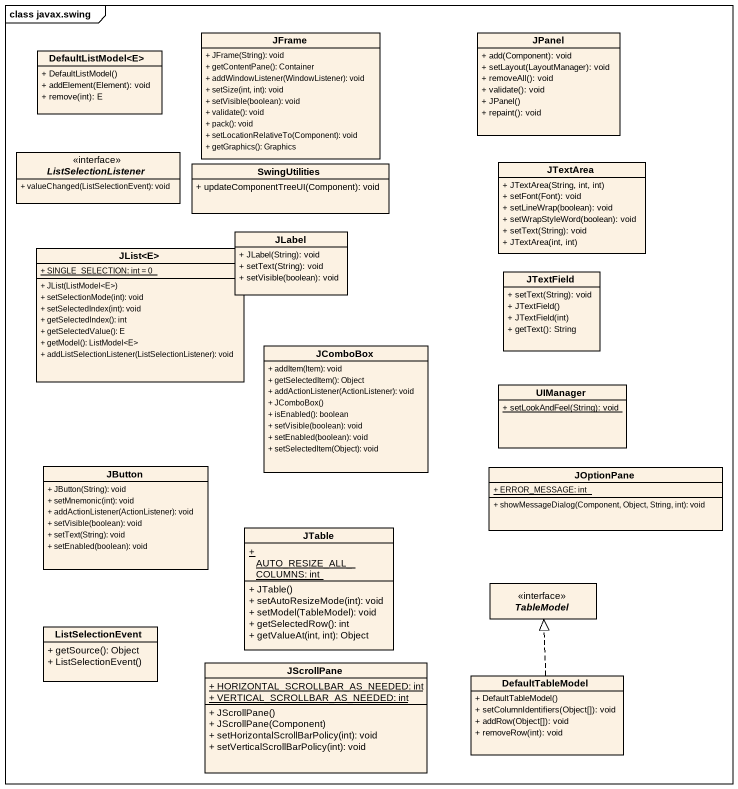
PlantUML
@startuml
mainframe class javax.swing
hide circle
hide empty members
skinparam classAttributeIconSize 0
class "DefaultListModel<E>" as DefaultListModel_E {
  + DefaultListModel()
  + addElement(Element): void
  + remove(int): E
}
class JFrame {
  + JFrame(String): void
  + getContentPane(): Container
  + addWindowListener(WindowListener): void
  + setSize(int, int): void
  + setVisible(boolean): void
  + validate(): void
  + pack(): void
  + setLocationRelativeTo(Component): void
  + getGraphics(): Graphics
}
class JPanel {
  + add(Component): void
  + setLayout(LayoutManager): void
  + removeAll(): void
  + validate(): void
  + JPanel()
  + repaint(): void
}
interface ListSelectionListener {
  + valueChanged(ListSelectionEvent): void
}
class SwingUtilities {
  + updateComponentTreeUI(Component): void
}
class JTextArea {
  + JTextArea(String, int, int)
  + setFont(Font): void
  + setLineWrap(boolean): void
  + setWrapStyleWord(boolean): void
  + setText(String): void
  + JTextArea(int, int)
}
class "JList<E>" as JList_E {
  {static} + SINGLE_SELECTION: int = 0
  + JList(ListModel<E>)
  + setSelectionMode(int): void
  + setSelectedIndex(int): void
  + getSelectedIndex(): int
  + getSelectedValue(): E
  + getModel(): ListModel<E>
  + addListSelectionListener(ListSelectionListener): void
}
class JLabel {
  + JLabel(String): void
  + setText(String): void
  + setVisible(boolean): void
}
class JTextField {
  + setText(String): void
  + JTextField()
  + JTextField(int)
  + getText(): String
}
class JComboBox {
  + addItem(Item): void
  + getSelectedItem(): Object
  + addActionListener(ActionListener): void
  + JComboBox()
  + isEnabled(): boolean
  + setVisible(boolean): void
  + setEnabled(boolean): void
  + setSelectedItem(Object): void
}
class UIManager {
  {static} + setLookAndFeel(String): void
}
class JButton {
  + JButton(String): void
  + setMnemonic(int): void
  + addActionListener(ActionListener): void
  + setVisible(boolean): void
  + setText(String): void
  + setEnabled(boolean): void
}
class JOptionPane {
  {static} + ERROR_MESSAGE: int
  + showMessageDialog(Component, Object, String, int): void
}
class JTable {
  {static} + AUTO_RESIZE_ALL_COLUMNS: int
  + JTable()
  + setAutoResizeMode(int): void
  + setModel(TableModel): void
  + getSelectedRow(): int
  + getValueAt(int, int): Object
}
interface TableModel
class ListSelectionEvent {
  + getSource(): Object
  + ListSelectionEvent()
}
class JScrollPane {
  {static} + HORIZONTAL_SCROLLBAR_AS_NEEDED: int
  {static} + VERTICAL_SCROLLBAR_AS_NEEDED: int
  + JScrollPane()
  + JScrollPane(Component)
  + setHorizontalScrollBarPolicy(int): void
  + setVerticalScrollBarPolicy(int): void
}
class DefaultTableModel {
  + DefaultTableModel()
  + setColumnIdentifiers(Object[]): void
  + addRow(Object[]): void
  + removeRow(int): void
}
DefaultTableModel .up.|> TableModel
@enduml
